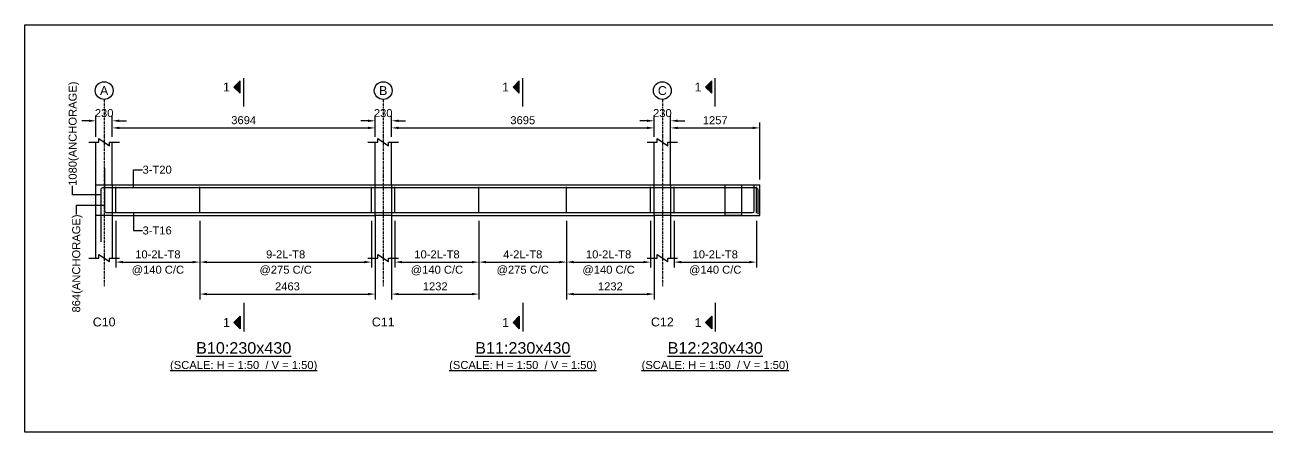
# Model space of a CAD drawing. Header units: inches. Extents: x -816171 to 9366335, y -450961 to 689132.
# Drawn here: x 3898260 to 3933196, y 282322 to 293782 of the extents above; entities that cross this region are included whole.
import ezdxf
from ezdxf.enums import TextEntityAlignment as Align

# ---------------------------------------------------------------- set-up
doc = ezdxf.new("R2010")
doc.units = ezdxf.units.IN
doc.header["$MEASUREMENT"] = 0
doc.linetypes.add('SCCenter', pattern=[1.2, 0.5, -0.3, 0.1, -0.3])
doc.linetypes.add('SCHidden', pattern=[1000, 500, -500])
for name, color, linetype in [('Concrete Line', 2, 'Continuous'), ('Cut Line', 31, 'Continuous'), ('Dimension', 31, 'Continuous'), ('Grid', 8, 'Continuous'), ('Labels', 4, 'Continuous'), ('Labels_Support', 4, 'Continuous'), ('Link', 225, 'Continuous'), ('Reinforcement', 130, 'Continuous'), ('Schedule Border', 60, 'Continuous'), ('Section Mark', 5, 'Continuous'), ('Solid', 25, 'Continuous'), ('Text', 31, 'Continuous'), ('Text_Scale', 31, 'Continuous')]:
    doc.layers.add(name, color=color, linetype=linetype)
doc.styles.add('SC-SansSerif', font='SansSerif')
doc.styles.get("Standard").update_dxf_attribs({"font": 'txt.shx'})
doc.dimstyles.new('SCBBSDimStyl', dxfattribs={"dimtxt": 225, "dimasz": 200, "dimexe": 150, "dimexo": 150, "dimgap": 100, "dimtad": 1, "dimtoh": 1, "dimdec": 0, "dimzin": 0, "dimdsep": 46, "dimtxsty": 'SC-SansSerif', "dimcen": 0.09, "dimclrd": 8, "dimclre": 8, "dimclrt": 31, "dimadec": 0, "dimazin": 0, "dimtfac": 1, "dimtdec": 0, "dimtix": 1, "dimtofl": 0, "dimtmove": 0, "dimatfit": 3, "dimfxl": 1, "dimtolj": 1, "dimtzin": 0, "dimarcsym": 0})
doc.dimstyles.get("Standard").update_dxf_attribs({"dimtxt": 0.18, "dimasz": 0.18, "dimexe": 0.18, "dimexo": 0.0625, "dimgap": 0.09, "dimtad": 0, "dimtih": 1, "dimtoh": 1, "dimdec": 4, "dimzin": 0, "dimdsep": 46, "dimtxsty": 'Standard', "dimcen": 0.09, "dimadec": 0, "dimazin": 0, "dimtfac": 1, "dimtdec": 4, "dimtofl": 0, "dimtmove": 0, "dimatfit": 3, "dimfxl": 1, "dimtolj": 1, "dimtzin": 0, "dimarcsym": 0})

# ---------------------------------------------------------------- blocks, each defined once
blk = doc.blocks.new('*D1579')
at = {"layer": 'DEFPOINTS', "color": 0, "transparency": 16777216}
for p in [(3900820, 288422), (3903183, 288422), (3903183, 287107)]:
    blk.add_point(p, dxfattribs=at)
at = {"layer": 'Dimension', "color": 8, "lineweight": -2, "transparency": 16777216}
for p, q in [((3900820, 288272), (3900820, 286957)), ((3903183, 288272), (3903183, 286957)), ((3901020, 287107), (3902983, 287107))]:
    blk.add_line(p, q, dxfattribs=at)
at = {"layer": 'Dimension', "color": 8, "transparency": 16777216}
for points in [[(3901020, 287141), (3901020, 287074), (3900820, 287107)], [(3902983, 287141), (3902983, 287074), (3903183, 287107)]]:
    blk.add_solid(points, dxfattribs=at)
at = {"layer": 'Dimension', "color": 31, "transparency": 16777216, "char_height": 225, "attachment_point": 5, "style": 'SC-SansSerif'}
for s, insert in [('\\A1;10-2L-T8', (3902001, 287323)), ('\\A1;@140 C/C', (3902001, 286871))]:
    blk.add_mtext(s, dxfattribs=dict(at, insert=insert))
blk = doc.blocks.new('*D1580')
at = {"layer": 'DEFPOINTS', "color": 0, "transparency": 16777216}
for p in [(3903183, 288422), (3908008, 288422), (3908008, 287107)]:
    blk.add_point(p, dxfattribs=at)
at = {"layer": 'Dimension', "color": 8, "lineweight": -2, "transparency": 16777216}
for p, q in [((3903183, 288272), (3903183, 286957)), ((3908008, 288272), (3908008, 286957)), ((3903383, 287107), (3907808, 287107))]:
    blk.add_line(p, q, dxfattribs=at)
at = {"layer": 'Dimension', "color": 8, "transparency": 16777216}
for points in [[(3903383, 287141), (3903383, 287074), (3903183, 287107)], [(3907808, 287141), (3907808, 287074), (3908008, 287107)]]:
    blk.add_solid(points, dxfattribs=at)
at = {"layer": 'Dimension', "color": 31, "transparency": 16777216, "char_height": 225, "attachment_point": 5, "style": 'SC-SansSerif'}
for s, insert in [('\\A1;9-2L-T8', (3905595, 287323)), ('\\A1;@275 C/C', (3905595, 286871))]:
    blk.add_mtext(s, dxfattribs=dict(at, insert=insert))
blk = doc.blocks.new('*D1581')
at = {"layer": 'DEFPOINTS', "color": 0, "transparency": 16777216}
for p in [(3903183, 288422), (3908108, 288422), (3908108, 286207)]:
    blk.add_point(p, dxfattribs=at)
at = {"layer": 'Dimension', "color": 8, "lineweight": -2, "transparency": 16777216}
for p, q in [((3903183, 288272), (3903183, 286057)), ((3908108, 288272), (3908108, 286057)), ((3903383, 286207), (3907908, 286207))]:
    blk.add_line(p, q, dxfattribs=at)
at = {"layer": 'Dimension', "color": 8, "transparency": 16777216}
for points in [[(3903383, 286241), (3903383, 286174), (3903183, 286207)], [(3907908, 286241), (3907908, 286174), (3908108, 286207)]]:
    blk.add_solid(points, dxfattribs=at)
at = {"layer": 'Dimension', "color": 31, "transparency": 16777216, "insert": (3905645, 286423), "char_height": 225, "attachment_point": 5, "style": 'SC-SansSerif'}
blk.add_mtext('\\A1;2463', dxfattribs=at)
blk = doc.blocks.new('*D1582')
at = {"layer": 'DEFPOINTS', "color": 0, "transparency": 16777216}
for p in [(3908668, 288422), (3911031, 288422), (3911031, 287107)]:
    blk.add_point(p, dxfattribs=at)
at = {"layer": 'Dimension', "color": 8, "lineweight": -2, "transparency": 16777216}
for p, q in [((3908668, 288272), (3908668, 286957)), ((3911031, 288272), (3911031, 286957)), ((3908868, 287107), (3910831, 287107))]:
    blk.add_line(p, q, dxfattribs=at)
at = {"layer": 'Dimension', "color": 8, "transparency": 16777216}
for points in [[(3908868, 287141), (3908868, 287074), (3908668, 287107)], [(3910831, 287141), (3910831, 287074), (3911031, 287107)]]:
    blk.add_solid(points, dxfattribs=at)
at = {"layer": 'Dimension', "color": 31, "transparency": 16777216, "char_height": 225, "attachment_point": 5, "style": 'SC-SansSerif'}
for s, insert in [('\\A1;10-2L-T8', (3909850, 287323)), ('\\A1;@140 C/C', (3909850, 286871))]:
    blk.add_mtext(s, dxfattribs=dict(at, insert=insert))
blk = doc.blocks.new('*D1583')
at = {"layer": 'DEFPOINTS', "color": 0, "transparency": 16777216}
for p in [(3908568, 288422), (3911031, 288422), (3911031, 286207)]:
    blk.add_point(p, dxfattribs=at)
at = {"layer": 'Dimension', "color": 8, "lineweight": -2, "transparency": 16777216}
for p, q in [((3908568, 288272), (3908568, 286057)), ((3911031, 288272), (3911031, 286057)), ((3908768, 286207), (3910831, 286207))]:
    blk.add_line(p, q, dxfattribs=at)
at = {"layer": 'Dimension', "color": 8, "transparency": 16777216}
for points in [[(3908768, 286241), (3908768, 286174), (3908568, 286207)], [(3910831, 286241), (3910831, 286174), (3911031, 286207)]]:
    blk.add_solid(points, dxfattribs=at)
at = {"layer": 'Dimension', "color": 31, "transparency": 16777216, "insert": (3909800, 286423), "char_height": 225, "attachment_point": 5, "style": 'SC-SansSerif'}
blk.add_mtext('\\A1;1232', dxfattribs=at)
blk = doc.blocks.new('*D1584')
at = {"layer": 'DEFPOINTS', "color": 0, "transparency": 16777216}
for p in [(3911031, 288422), (3913495, 288422), (3913495, 287107)]:
    blk.add_point(p, dxfattribs=at)
at = {"layer": 'Dimension', "color": 8, "lineweight": -2, "transparency": 16777216}
for p, q in [((3911031, 288272), (3911031, 286957)), ((3913495, 288272), (3913495, 286957)), ((3911231, 287107), (3913295, 287107))]:
    blk.add_line(p, q, dxfattribs=at)
at = {"layer": 'Dimension', "color": 8, "transparency": 16777216}
for points in [[(3911231, 287141), (3911231, 287074), (3911031, 287107)], [(3913295, 287141), (3913295, 287074), (3913495, 287107)]]:
    blk.add_solid(points, dxfattribs=at)
at = {"layer": 'Dimension', "color": 31, "transparency": 16777216, "char_height": 225, "attachment_point": 5, "style": 'SC-SansSerif'}
for s, insert in [('\\A1;4-2L-T8', (3912263, 287323)), ('\\A1;@275 C/C', (3912263, 286871))]:
    blk.add_mtext(s, dxfattribs=dict(at, insert=insert))
blk = doc.blocks.new('*D1585')
at = {"layer": 'DEFPOINTS', "color": 0, "transparency": 16777216}
for p in [(3913495, 288422), (3915858, 288422), (3915858, 287107)]:
    blk.add_point(p, dxfattribs=at)
at = {"layer": 'Dimension', "color": 8, "lineweight": -2, "transparency": 16777216}
for p, q in [((3913495, 288272), (3913495, 286957)), ((3915858, 288272), (3915858, 286957)), ((3913695, 287107), (3915658, 287107))]:
    blk.add_line(p, q, dxfattribs=at)
at = {"layer": 'Dimension', "color": 8, "transparency": 16777216}
for points in [[(3913695, 287141), (3913695, 287074), (3913495, 287107)], [(3915658, 287141), (3915658, 287074), (3915858, 287107)]]:
    blk.add_solid(points, dxfattribs=at)
at = {"layer": 'Dimension', "color": 31, "transparency": 16777216, "char_height": 225, "attachment_point": 5, "style": 'SC-SansSerif'}
for s, insert in [('\\A1;10-2L-T8', (3914676, 287323)), ('\\A1;@140 C/C', (3914676, 286871))]:
    blk.add_mtext(s, dxfattribs=dict(at, insert=insert))
blk = doc.blocks.new('*D1586')
at = {"layer": 'DEFPOINTS', "color": 0, "transparency": 16777216}
for p in [(3913495, 288422), (3915958, 288422), (3915958, 286207)]:
    blk.add_point(p, dxfattribs=at)
at = {"layer": 'Dimension', "color": 8, "lineweight": -2, "transparency": 16777216}
for p, q in [((3913495, 288272), (3913495, 286057)), ((3915958, 288272), (3915958, 286057)), ((3913695, 286207), (3915758, 286207))]:
    blk.add_line(p, q, dxfattribs=at)
at = {"layer": 'Dimension', "color": 8, "transparency": 16777216}
for points in [[(3913695, 286241), (3913695, 286174), (3913495, 286207)], [(3915758, 286241), (3915758, 286174), (3915958, 286207)]]:
    blk.add_solid(points, dxfattribs=at)
at = {"layer": 'Dimension', "color": 31, "transparency": 16777216, "insert": (3914726, 286423), "char_height": 225, "attachment_point": 5, "style": 'SC-SansSerif'}
blk.add_mtext('\\A1;1232', dxfattribs=at)
blk = doc.blocks.new('*D1587')
at = {"layer": 'DEFPOINTS', "color": 0, "transparency": 16777216}
for p in [(3916518, 288422), (3918832, 288422), (3918832, 287107)]:
    blk.add_point(p, dxfattribs=at)
at = {"layer": 'Dimension', "color": 8, "lineweight": -2, "transparency": 16777216}
for p, q in [((3916518, 288272), (3916518, 286957)), ((3918832, 288272), (3918832, 286957)), ((3916718, 287107), (3918632, 287107))]:
    blk.add_line(p, q, dxfattribs=at)
at = {"layer": 'Dimension', "color": 8, "transparency": 16777216}
for points in [[(3916718, 287141), (3916718, 287074), (3916518, 287107)], [(3918632, 287141), (3918632, 287074), (3918832, 287107)]]:
    blk.add_solid(points, dxfattribs=at)
at = {"layer": 'Dimension', "color": 31, "transparency": 16777216, "char_height": 225, "attachment_point": 5, "style": 'SC-SansSerif'}
for s, insert in [('\\A1;10-2L-T8', (3917675, 287323)), ('\\A1;@140 C/C', (3917675, 286871))]:
    blk.add_mtext(s, dxfattribs=dict(at, insert=insert))
blk = doc.blocks.new('*D1603')
at = {"layer": 'DEFPOINTS', "color": 0, "transparency": 16777216}
for p in [(3908108, 290882), (3900720, 290482), (3908108, 290482)]:
    blk.add_point(p, dxfattribs=at)
at = {"layer": 'Dimension', "color": 8, "lineweight": -2, "transparency": 16777216}
for p, q in [((3900720, 290632), (3900720, 291032)), ((3908108, 290632), (3908108, 291032)), ((3900920, 290882), (3907908, 290882))]:
    blk.add_line(p, q, dxfattribs=at)
at = {"layer": 'Dimension', "color": 8, "transparency": 16777216}
for points in [[(3900920, 290916), (3900920, 290849), (3900720, 290882)], [(3907908, 290916), (3907908, 290849), (3908108, 290882)]]:
    blk.add_solid(points, dxfattribs=at)
at = {"layer": 'Dimension', "color": 31, "transparency": 16777216, "insert": (3904414, 291098), "char_height": 225, "attachment_point": 5, "style": 'SC-SansSerif'}
blk.add_mtext('\\A1;3694', dxfattribs=at)
blk = doc.blocks.new('*D1604')
at = {"layer": 'DEFPOINTS', "color": 0, "transparency": 16777216}
for p in [(3915958, 290882), (3908568, 290482), (3915958, 290482)]:
    blk.add_point(p, dxfattribs=at)
at = {"layer": 'Dimension', "color": 8, "lineweight": -2, "transparency": 16777216}
for p, q in [((3908568, 290632), (3908568, 291032)), ((3915958, 290632), (3915958, 291032)), ((3908768, 290882), (3915758, 290882))]:
    blk.add_line(p, q, dxfattribs=at)
at = {"layer": 'Dimension', "color": 8, "transparency": 16777216}
for points in [[(3908768, 290916), (3908768, 290849), (3908568, 290882)], [(3915758, 290916), (3915758, 290849), (3915958, 290882)]]:
    blk.add_solid(points, dxfattribs=at)
at = {"layer": 'Dimension', "color": 31, "transparency": 16777216, "insert": (3912263, 291098), "char_height": 225, "attachment_point": 5, "style": 'SC-SansSerif'}
blk.add_mtext('\\A1;3695', dxfattribs=at)
blk = doc.blocks.new('*D1605')
at = {"layer": 'DEFPOINTS', "color": 0, "transparency": 16777216}
for p in [(3918932, 290882), (3916418, 290482), (3918932, 289282)]:
    blk.add_point(p, dxfattribs=at)
at = {"layer": 'Dimension', "color": 8, "lineweight": -2, "transparency": 16777216}
for p, q in [((3916418, 290632), (3916418, 291032)), ((3918932, 289432), (3918932, 291032)), ((3916618, 290882), (3918732, 290882))]:
    blk.add_line(p, q, dxfattribs=at)
at = {"layer": 'Dimension', "color": 8, "transparency": 16777216}
for points in [[(3916618, 290916), (3916618, 290849), (3916418, 290882)], [(3918732, 290916), (3918732, 290849), (3918932, 290882)]]:
    blk.add_solid(points, dxfattribs=at)
at = {"layer": 'Dimension', "color": 31, "transparency": 16777216, "insert": (3917675, 291098), "char_height": 225, "attachment_point": 5, "style": 'SC-SansSerif'}
blk.add_mtext('\\A1;1257', dxfattribs=at)
blk = doc.blocks.new('*D1606')
at = {"layer": 'DEFPOINTS', "color": 0, "transparency": 16777216}
for p in [(3900720, 291082), (3900260, 290482), (3900720, 290482)]:
    blk.add_point(p, dxfattribs=at)
at = {"layer": 'Dimension', "color": 8, "lineweight": -2, "transparency": 16777216}
for p, q in [((3900060, 291082), (3899860, 291082)), ((3900260, 290632), (3900260, 291232)), ((3900720, 290632), (3900720, 291232)), ((3900920, 291082), (3901120, 291082))]:
    blk.add_line(p, q, dxfattribs=at)
at = {"layer": 'Dimension', "color": 8, "transparency": 16777216}
for points in [[(3900060, 291116), (3900060, 291049), (3900260, 291082)], [(3900920, 291116), (3900920, 291049), (3900720, 291082)]]:
    blk.add_solid(points, dxfattribs=at)
at = {"layer": 'Dimension', "color": 31, "transparency": 16777216, "insert": (3900490, 291298), "char_height": 225, "attachment_point": 5, "style": 'SC-SansSerif'}
blk.add_mtext('\\A1;230', dxfattribs=at)
blk = doc.blocks.new('*D1607')
at = {"layer": 'DEFPOINTS', "color": 0, "transparency": 16777216}
for p in [(3908568, 291082), (3908108, 290482), (3908568, 290482)]:
    blk.add_point(p, dxfattribs=at)
at = {"layer": 'Dimension', "color": 8, "lineweight": -2, "transparency": 16777216}
for p, q in [((3907908, 291082), (3907708, 291082)), ((3908108, 290632), (3908108, 291232)), ((3908568, 290632), (3908568, 291232)), ((3908768, 291082), (3908968, 291082))]:
    blk.add_line(p, q, dxfattribs=at)
at = {"layer": 'Dimension', "color": 8, "transparency": 16777216}
for points in [[(3907908, 291116), (3907908, 291049), (3908108, 291082)], [(3908768, 291116), (3908768, 291049), (3908568, 291082)]]:
    blk.add_solid(points, dxfattribs=at)
at = {"layer": 'Dimension', "color": 31, "transparency": 16777216, "insert": (3908338, 291298), "char_height": 225, "attachment_point": 5, "style": 'SC-SansSerif'}
blk.add_mtext('\\A1;230', dxfattribs=at)
blk = doc.blocks.new('*D1608')
at = {"layer": 'DEFPOINTS', "color": 0, "transparency": 16777216}
for p in [(3916418, 291082), (3915958, 290482), (3916418, 289282)]:
    blk.add_point(p, dxfattribs=at)
at = {"layer": 'Dimension', "color": 8, "lineweight": -2, "transparency": 16777216}
for p, q in [((3915758, 291082), (3915558, 291082)), ((3915958, 290632), (3915958, 291232)), ((3916418, 289432), (3916418, 291232)), ((3916618, 291082), (3916818, 291082))]:
    blk.add_line(p, q, dxfattribs=at)
at = {"layer": 'Dimension', "color": 8, "transparency": 16777216}
for points in [[(3915758, 291116), (3915758, 291049), (3915958, 291082)], [(3916618, 291116), (3916618, 291049), (3916418, 291082)]]:
    blk.add_solid(points, dxfattribs=at)
at = {"layer": 'Dimension', "color": 31, "transparency": 16777216, "insert": (3916188, 291298), "char_height": 225, "attachment_point": 5, "style": 'SC-SansSerif'}
blk.add_mtext('\\A1;230', dxfattribs=at)

msp = doc.modelspace()

# ---------------------------------------------------------------- hatches: boundary and pattern name
at = {"layer": 'Solid'}
for points in [[(3904314.15475, 292207.37641), (3904139.15475, 292032.37641), (3904314.15475, 291857.37641), (3904314.15475, 292207.37641)], [(3912163.65475, 292207.37641), (3911988.65475, 292032.37641), (3912163.65475, 291857.37641), (3912163.65475, 292207.37641)], [(3917575.65475, 292207.37641), (3917400.65475, 292032.37641), (3917575.65475, 291857.37641), (3917575.65475, 292207.37641)], [(3904314.15475, 285232.37641), (3904139.15475, 285407.37641), (3904314.15475, 285582.37641), (3904314.15475, 285232.37641)], [(3912163.65475, 285232.37641), (3911988.65475, 285407.37641), (3912163.65475, 285582.37641), (3912163.65475, 285232.37641)], [(3917575.65475, 285232.37641), (3917400.65475, 285407.37641), (3917575.65475, 285582.37641), (3917575.65475, 285232.37641)]]:
    msp.add_hatch(color=256, dxfattribs=at).paths.add_polyline_path(points, flags=0)

# ---------------------------------------------------------------- linework, layer by layer
at = {"layer": 'Concrete Line'}
for p, q in [((3900260.15475, 287222.37641), (3900260.15475, 290482.37641)), ((3900720.15475, 289282.37641), (3900720.15475, 290482.37641)), ((3908108.15475, 289282.37641), (3908108.15475, 290482.37641)), ((3908568.15475, 289282.37641), (3908568.15475, 290482.37641)), ((3915958.15475, 289282.37641), (3915958.15475, 290482.37641)), ((3916418.15475, 289282.37641), (3916418.15475, 290482.37641)), ((3918932.15475, 288422.37641), (3918932.15475, 289282.37641)), ((3900720.15475, 288422.37641), (3900720.15475, 287222.37641)), ((3908108.15475, 288422.37641), (3908108.15475, 287222.37641)), ((3908568.15475, 288422.37641), (3908568.15475, 287222.37641)), ((3915958.15475, 288422.37641), (3915958.15475, 287222.37641)), ((3916418.15475, 288422.37641), (3916418.15475, 287222.37641))]:
    msp.add_line(p, q, dxfattribs=at)
for points in [[(3900260.15475, 289282.37641), (3900720.15475, 289282.37641), (3900720.15475, 289282.37641), (3900720.15475, 288422.37641), (3900720.15475, 288422.37641), (3900260.15475, 288422.37641), (3900260.15475, 288422.37641), (3900260.15475, 289282.37641)], [(3908108.15475, 289282.37641), (3908568.15475, 289282.37641), (3908568.15475, 289282.37641), (3908568.15475, 288422.37641), (3908568.15475, 288422.37641), (3908108.15475, 288422.37641), (3908108.15475, 288422.37641), (3908108.15475, 289282.37641)], [(3915958.15475, 289282.37641), (3916418.15475, 289282.37641), (3916418.15475, 289282.37641), (3916418.15475, 288422.37641), (3916418.15475, 288422.37641), (3915958.15475, 288422.37641), (3915958.15475, 288422.37641), (3915958.15475, 289282.37641)], [(3917958.15475, 289282.37641), (3918418.15475, 289282.37641), (3918418.15475, 289282.37641), (3918418.15475, 288422.37641), (3918418.15475, 288422.37641), (3917958.15475, 288422.37641), (3917958.15475, 288422.37641), (3917958.15475, 289282.37641)]]:
    msp.add_lwpolyline(points, close=True, dxfattribs=at)
at = {"layer": 'Concrete Line', "linetype": 'SCHidden'}
for points in [[(3900260.15475, 289282.37641), (3900720.15475, 289282.37641), (3900720.15475, 289282.37641), (3900720.15475, 288422.37641), (3900720.15475, 288422.37641), (3900260.15475, 288422.37641), (3900260.15475, 288422.37641), (3900260.15475, 289282.37641)], [(3908108.15475, 289282.37641), (3908568.15475, 289282.37641), (3908568.15475, 289282.37641), (3908568.15475, 288422.37641), (3908568.15475, 288422.37641), (3908108.15475, 288422.37641), (3908108.15475, 288422.37641), (3908108.15475, 289282.37641)], [(3915958.15475, 289282.37641), (3916418.15475, 289282.37641), (3916418.15475, 289282.37641), (3916418.15475, 288422.37641), (3916418.15475, 288422.37641), (3915958.15475, 288422.37641), (3915958.15475, 288422.37641), (3915958.15475, 289282.37641)], [(3917958.15475, 289282.37641), (3918418.15475, 289282.37641), (3918418.15475, 289282.37641), (3918418.15475, 288422.37641), (3918418.15475, 288422.37641), (3917958.15475, 288422.37641), (3917958.15475, 288422.37641), (3917958.15475, 289282.37641)]]:
    msp.add_lwpolyline(points, close=True, dxfattribs=at)
at = {"layer": 'Concrete Line'}
for points in [[(3900720.15475, 289282.37641), (3908108.15475, 289282.37641)], [(3908568.15475, 289282.37641), (3915958.15475, 289282.37641)], [(3916418.15475, 289282.37641), (3918932.15475, 289282.37641)], [(3900720.15475, 288422.37641), (3908108.15475, 288422.37641)], [(3908568.15475, 288422.37641), (3915958.15475, 288422.37641)], [(3916418.15475, 288422.37641), (3918932.15475, 288422.37641)]]:
    msp.add_lwpolyline(points, dxfattribs=at)
at = {"layer": 'Cut Line'}
for points in [[(3900060.15475, 290482.37641), (3900340.15475, 290482.37641), (3900340.15475, 290582.37641), (3900640.15475, 290382.37641), (3900640.15475, 290482.37641), (3900920.15475, 290482.37641)], [(3907908.15475, 290482.37641), (3908188.15475, 290482.37641), (3908188.15475, 290582.37641), (3908488.15475, 290382.37641), (3908488.15475, 290482.37641), (3908768.15475, 290482.37641)], [(3915758.15475, 290482.37641), (3916038.15475, 290482.37641), (3916038.15475, 290582.37641), (3916338.15475, 290382.37641), (3916338.15475, 290482.37641), (3916618.15475, 290482.37641)], [(3900060.15475, 287222.37641), (3900340.15475, 287222.37641), (3900340.15475, 287322.37641), (3900640.15475, 287122.37641), (3900640.15475, 287222.37641), (3900920.15475, 287222.37641)], [(3907908.15475, 287222.37641), (3908188.15475, 287222.37641), (3908188.15475, 287322.37641), (3908488.15475, 287122.37641), (3908488.15475, 287222.37641), (3908768.15475, 287222.37641)], [(3915758.15475, 287222.37641), (3916038.15475, 287222.37641), (3916038.15475, 287322.37641), (3916338.15475, 287122.37641), (3916338.15475, 287222.37641), (3916618.15475, 287222.37641)]]:
    msp.add_lwpolyline(points, dxfattribs=at)
at = {"layer": 'Grid', "linetype": 'SCCenter'}
for p, q in [((3900490.15475, 291682.37641), (3900490.15475, 286422.37641)), ((3908338.15475, 291682.37641), (3908338.15475, 286422.37641)), ((3916188.15475, 291682.37641), (3916188.15475, 286422.37641))]:
    msp.add_line(p, q, dxfattribs=at)
at = {"layer": 'Grid'}
for centre in [(3900490.15475, 291932.37641), (3908338.15475, 291932.37641), (3916188.15475, 291932.37641)]:
    msp.add_circle(centre, 250, dxfattribs=at)
at = {"layer": 'Link'}
for p, q in [((3900820.15475, 288482.37641), (3900820.15475, 289222.37641)), ((3903182.82769, 288482.37641), (3903182.82769, 289222.37641)), ((3908008.15475, 288482.37641), (3908008.15475, 289222.37641)), ((3908668.15475, 288482.37641), (3908668.15475, 289222.37641)), ((3911031.49436, 288482.37641), (3911031.49436, 289222.37641)), ((3913494.83397, 288482.37641), (3913494.83397, 289222.37641)), ((3915858.15475, 288482.37641), (3915858.15475, 289222.37641)), ((3916518.15475, 288482.37641), (3916518.15475, 289222.37641)), ((3918832.15475, 288482.37641), (3918832.15475, 289222.37641))]:
    msp.add_line(p, q, dxfattribs=at)
at = {"layer": 'Reinforcement'}
for points in [[(3900504.15475, 289754.37641), (3900504.15475, 288548.37641, 0.4142135624), (3900554.15475, 288498.37641), (3918721.66416, 288498.37641, 0.4142134778), (3918771.66416, 288548.37641), (3918771.66416, 289252.37641)], [(3900404.15475, 287678.37641), (3900404.15475, 289152.37641, -0.4142135624), (3900454.15475, 289202.37641), (3918822.15475, 289202.37641, -0.4142135624), (3918872.15475, 289152.37641), (3918872.15475, 288452.37641)]]:
    msp.add_lwpolyline(points, format="xyb", dxfattribs=at)
at = {"layer": 'Schedule Border'}
msp.add_lwpolyline([(3898260.15475, 293782.37641), (3968132.15475, 293782.37641), (3968132.15475, 282322.37641), (3898260.15475, 282322.37641)], close=True, dxfattribs=at)
at = {"layer": 'Section Mark'}
for points in [[(3904314.15475, 292207.37641), (3904139.15475, 292032.37641), (3904314.15475, 291857.37641), (3904314.15475, 292207.37641)], [(3904414.15475, 291482.37641), (3904414.15475, 292282.37641)], [(3912163.65475, 292207.37641), (3911988.65475, 292032.37641), (3912163.65475, 291857.37641), (3912163.65475, 292207.37641)], [(3912263.65475, 291482.37641), (3912263.65475, 292282.37641)], [(3917575.65475, 292207.37641), (3917400.65475, 292032.37641), (3917575.65475, 291857.37641), (3917575.65475, 292207.37641)], [(3917675.65475, 291482.37641), (3917675.65475, 292282.37641)], [(3904414.15475, 285957.37641), (3904414.15475, 285157.37641)], [(3912263.65475, 285957.37641), (3912263.65475, 285157.37641)], [(3917675.65475, 285957.37641), (3917675.65475, 285157.37641)], [(3904314.15475, 285232.37641), (3904139.15475, 285407.37641), (3904314.15475, 285582.37641), (3904314.15475, 285232.37641)], [(3912163.65475, 285232.37641), (3911988.65475, 285407.37641), (3912163.65475, 285582.37641), (3912163.65475, 285232.37641)], [(3917575.65475, 285232.37641), (3917400.65475, 285407.37641), (3917575.65475, 285582.37641), (3917575.65475, 285232.37641)]]:
    msp.add_lwpolyline(points, dxfattribs=at)

# ---------------------------------------------------------------- texts
at = {"layer": 'Grid', "style": 'SC-SansSerif'}
for s, p in [('A', (3900490.15475, 291932.37641)), ('B', (3908338.15475, 291932.37641)), ('C', (3916188.15475, 291932.37641))]:
    msp.add_text(s, height=250, dxfattribs=at).set_placement(p, align=Align.MIDDLE)
at = {"layer": 'Labels', "style": 'SC-SansSerif'}
for s, p in [('%%uB10:230x430', (3904414.15475, 284432.37641)), ('%%uB11:230x430', (3912263.15475, 284432.37641)), ('%%uB12:230x430', (3917675.15475, 284432.37641))]:
    msp.add_text(s, height=325, dxfattribs=at).set_placement(p, align=Align.BOTTOM_CENTER)
at = {"layer": 'Labels_Support', "style": 'SC-SansSerif'}
for s, p in [('C10', (3900490.15475, 285222.37641)), ('C11', (3908338.15475, 285222.37641)), ('C12', (3916188.15475, 285222.37641))]:
    msp.add_text(s, height=250, dxfattribs=at).set_placement(p, align=Align.BOTTOM_CENTER)
at = {"layer": 'Section Mark', "style": 'SC-SansSerif'}
for p in [(3904026.65475, 292032.37641), (3911876.15475, 292032.37641), (3917288.15475, 292032.37641), (3904026.65475, 285407.37641), (3911876.15475, 285407.37641), (3917288.15475, 285407.37641)]:
    msp.add_text('1', height=250, dxfattribs=at).set_placement(p, align=Align.MIDDLE_RIGHT)
at = {"layer": 'Text', "style": 'SC-SansSerif'}
msp.add_text('1080(ANCHORAGE)', height=225, rotation=90, dxfattribs=at).set_placement((3899604.15475, 289252.37641), align=Align.MIDDLE_LEFT)
for s, p in [('3-T20', (3901570.15475, 289707.37641)), ('3-T16', (3901570.15475, 287997.37641))]:
    msp.add_text(s, height=225, dxfattribs=at).set_placement(p, align=Align.MIDDLE_LEFT)
msp.add_text('864(ANCHORAGE)', height=225, rotation=90, dxfattribs=at).set_placement((3899704.15475, 288448.37641), align=Align.MIDDLE_RIGHT)
at = {"layer": 'Text_Scale', "style": 'SC-SansSerif'}
for p in [(3904414.15475, 284032.37641), (3912263.15475, 284032.37641), (3917675.15475, 284032.37641)]:
    msp.add_text('%%u(SCALE: H = 1:50  / V = 1:50)', height=225, dxfattribs=at).set_placement(p, align=Align.BOTTOM_CENTER)

# ---------------------------------------------------------------- dimensions: what is measured, and where the dimension line sits
at = {"layer": 'Dimension'}
for base, p1, p2, text, picture, middle in [((3900720.15475, 291082.37641), (3900260.15475, 290482.37641), (3900720.15475, 290482.37641), '230', '*D1606', (3900490.15475, 291298.42579)), ((3908568.15475, 291082.37641), (3908108.15475, 290482.37641), (3908568.15475, 290482.37641), '230', '*D1607', (3908338.15475, 291298.42579)), ((3916418.15475, 291082.37641), (3915958.15475, 290482.37641), (3916418.15475, 289282.37641), '230', '*D1608', (3916188.15475, 291298.42579)), ((3908108.15475, 290882.37641), (3900720.15475, 290482.37641), (3908108.15475, 290482.37641), '3694', '*D1603', (3904414.15475, 291098.42579)), ((3915958.15475, 290882.37641), (3908568.15475, 290482.37641), (3915958.15475, 290482.37641), '3695', '*D1604', (3912263.15475, 291098.42579)), ((3918932.15475, 290882.37641), (3916418.15475, 290482.37641), (3918932.15475, 289282.37641), '1257', '*D1605', (3917675.15475, 291098.27147)), ((3903182.82765, 287107.37641), (3900820.15475, 288422.37641), (3903182.82765, 288422.37641), '10-2L-T8\\X@140 C/C', '*D1579', (3902001.4912, 287107.37641)), ((3908008.15475, 287107.37641), (3903182.82765, 288422.37641), (3908008.15475, 288422.37641), '9-2L-T8\\X@275 C/C', '*D1580', (3905595.4912, 287107.37641)), ((3908108.15475, 286207.37641), (3903182.82765, 288422.37641), (3908108.15475, 288422.37641), '2463', '*D1581', (3905645.4912, 286423.42579)), ((3911031.49435, 286207.37641), (3908568.15475, 288422.37641), (3911031.49435, 288422.37641), '1232', '*D1583', (3909799.82455, 286423.42579)), ((3911031.49435, 287107.37641), (3908668.15475, 288422.37641), (3911031.49435, 288422.37641), '10-2L-T8\\X@140 C/C', '*D1582', (3909849.82455, 287107.37641)), ((3913494.83395, 287107.37641), (3911031.49435, 288422.37641), (3913494.83395, 288422.37641), '4-2L-T8\\X@275 C/C', '*D1584', (3912263.16415, 287107.37641)), ((3915858.15475, 287107.37641), (3913494.83395, 288422.37641), (3915858.15475, 288422.37641), '10-2L-T8\\X@140 C/C', '*D1585', (3914676.49435, 287107.37641)), ((3915958.15475, 286207.37641), (3913494.83395, 288422.37641), (3915958.15475, 288422.37641), '1232', '*D1586', (3914726.49435, 286423.42579)), ((3918832.15475, 287107.37641), (3916518.15475, 288422.37641), (3918832.15475, 288422.37641), '10-2L-T8\\X@140 C/C', '*D1587', (3917675.15475, 287107.37641))]:
    dim = msp.add_linear_dim(base=base, p1=p1, p2=p2, text=text, dimstyle='SCBBSDimStyl', dxfattribs=at)
    dim.commit()
    dim.dimension.update_dxf_attribs({"geometry": picture, "text_midpoint": middle})

# ---------------------------------------------------------------- leaders
at = {"layer": 'Dimension', "color": 8}
for points in [[(3901320.15475, 289202.37641), (3901320.15475, 289707.37641), (3901570.15475, 289707.37641)], [(3900404.15475, 289002.37641), (3899604.15475, 289002.37641), (3899604.15475, 289252.37641)], [(3900504.15475, 288698.37641), (3899704.15475, 288698.37641), (3899704.15475, 288448.37641)], [(3901320.15475, 288498.37641), (3901320.15475, 287997.37641), (3901570.15475, 287997.37641)]]:
    msp.add_leader(points, dimstyle='Standard', dxfattribs=at)

doc.saveas('drawing.dxf')
